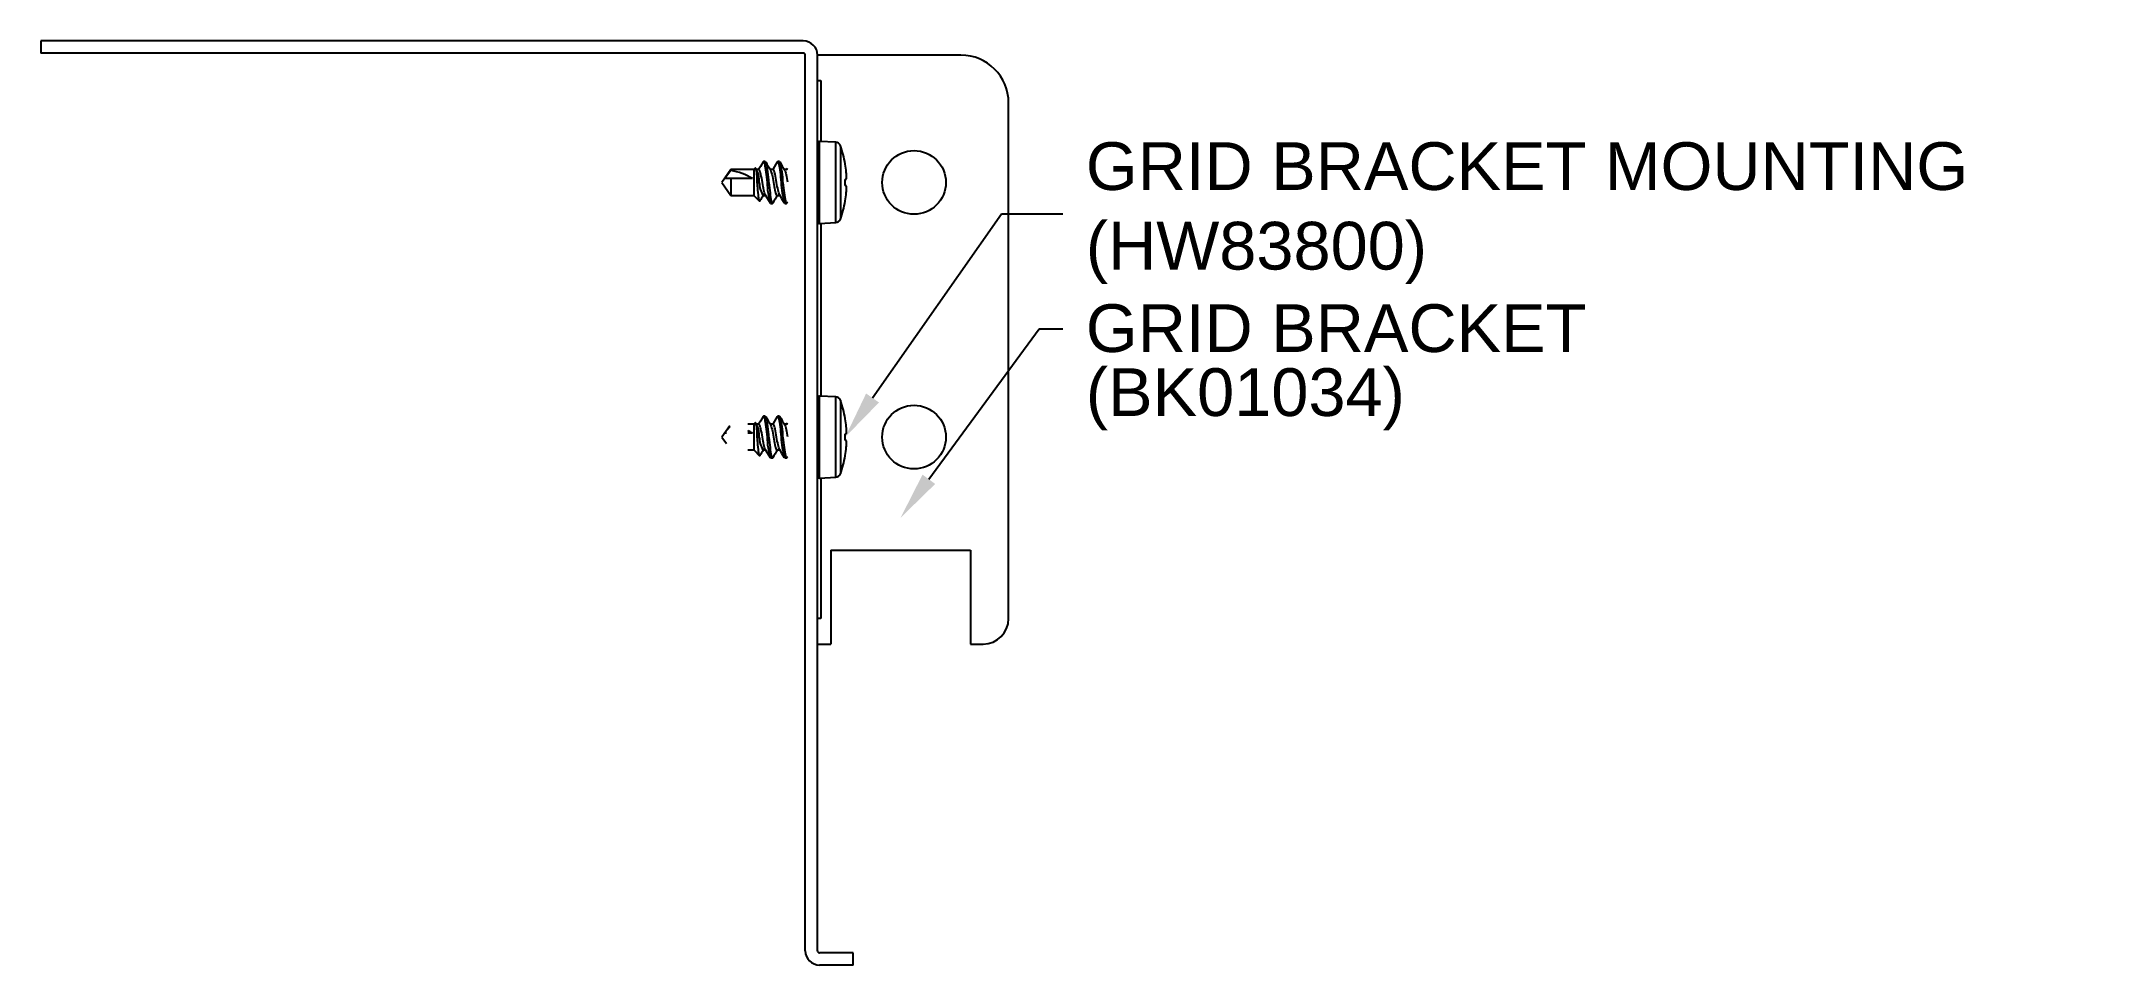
# Model space of a CAD drawing. Extents: x -1.5 to 6.54, y -3.58 to 0.05.
import ezdxf
from ezdxf import colors
from ezdxf.entities.mleader import LeaderData, LeaderLine
from ezdxf.math import Vec2, Vec3

# ---------------------------------------------------------------- set-up
doc = ezdxf.new("R2010")
doc.units = 0
doc.header["$LTSCALE"] = 0.5
doc.header["$MEASUREMENT"] = 0
for name, color, linetype in [('Brackets', 181, 'CONTINUOUS'), ('FAB DWG', 221, 'CONTINUOUS'), ('Hardware', 242, 'CONTINUOUS'), ('Mounting', 4, 'CONTINUOUS')]:
    doc.layers.add(name, color=color, linetype=linetype)
doc.layers.add('CUST DWG', color=60, linetype='CONTINUOUS', lineweight=20)
doc.styles.add('LSAD_Standard', font='arial.ttf')

msp = doc.modelspace()

# ---------------------------------------------------------------- linework, layer by layer
at = {"layer": 'Brackets', "linetype": 'Continuous', "lineweight": 25, "transparency": 16777216}
msp.add_line((1.5647, -0.6688), (1.5647, -1.3472), dxfattribs=at)
at = {"layer": 'Hardware', "linetype": 'Continuous', "transparency": 16777216}
for p, q in [((1.5518, -0.661), (1.5518, -0.355)), ((1.6238, -0.3503), (1.5602, -0.347)), ((1.5602, -0.669), (1.5602, -0.347)), ((1.6238, -0.6657), (1.6238, -0.3503)), ((1.6416, -0.3635), (1.6416, -0.6525)), ((1.2122, -0.4574), (1.1768, -0.508)), ((1.2122, -0.4616), (1.1877, -0.493)), ((1.3018, -0.4574), (1.2122, -0.4574)), ((1.2122, -0.4574), (1.2122, -0.4616)), ((1.3067, -0.4524), (1.3018, -0.4574)), ((1.3018, -0.4574), (1.3018, -0.5586)), ((1.3142, -0.4615), (1.3095, -0.4534)), ((1.3219, -0.4574), (1.3118, -0.4574)), ((1.3469, -0.426), (1.34, -0.426)), ((1.3774, -0.4574), (1.3664, -0.4574)), ((1.4024, -0.426), (1.3955, -0.426)), ((1.433, -0.4574), (1.4219, -0.4574)), ((1.6604, -0.4356), (1.6604, -0.4346)), ((1.1768, -0.508), (1.2122, -0.5586)), ((1.2122, -0.493), (1.1877, -0.493)), ((1.2122, -0.493), (1.2122, -0.5586)), ((1.2962, -0.493), (1.2122, -0.493)), ((1.2122, -0.5586), (1.3018, -0.5586)), ((1.3018, -0.5586), (1.3242, -0.5811)), ((1.3372, -0.5586), (1.3483, -0.5586)), ((1.3928, -0.5586), (1.4038, -0.5586)), ((1.6604, -0.4957), (1.6647, -0.4953)), ((1.6604, -0.5203), (1.6604, -0.4957)), ((1.6647, -0.5207), (1.6604, -0.5203)), ((1.3678, -0.59), (1.3747, -0.59)), ((1.4233, -0.59), (1.4302, -0.59)), ((1.6604, -0.5814), (1.6604, -0.5804)), ((1.5602, -0.669), (1.6238, -0.6657)), ((1.5518, -1.661), (1.5518, -1.355)), ((1.6238, -1.3503), (1.5602, -1.347)), ((1.5602, -1.669), (1.5602, -1.347)), ((1.6238, -1.6657), (1.6238, -1.3503)), ((1.6416, -1.3635), (1.6416, -1.6525)), ((1.3469, -1.426), (1.34, -1.426)), ((1.4024, -1.426), (1.3955, -1.426)), ((1.6604, -1.4356), (1.6604, -1.4346)), ((1.208, -1.4634), (1.1768, -1.508)), ((1.1768, -1.508), (1.1946, -1.5335)), ((1.1938, -1.4852), (1.1877, -1.493)), ((1.1943, -1.493), (1.1877, -1.493)), ((1.208, -1.4671), (1.1979, -1.4799)), ((1.3018, -1.4574), (1.278, -1.4574)), ((1.2962, -1.493), (1.278, -1.493)), ((1.3067, -1.4524), (1.3018, -1.4574)), ((1.3018, -1.4574), (1.3018, -1.5586)), ((1.3142, -1.4615), (1.3095, -1.4534)), ((1.3219, -1.4574), (1.3118, -1.4574)), ((1.3774, -1.4574), (1.3664, -1.4574)), ((1.433, -1.4574), (1.4219, -1.4574)), ((1.6604, -1.4957), (1.6647, -1.4953)), ((1.6604, -1.5203), (1.6604, -1.4957)), ((1.6647, -1.5207), (1.6604, -1.5203)), ((1.278, -1.5586), (1.3018, -1.5586)), ((1.3018, -1.5586), (1.3242, -1.5811)), ((1.3372, -1.5586), (1.3483, -1.5586)), ((1.3678, -1.59), (1.3747, -1.59)), ((1.3928, -1.5586), (1.4038, -1.5586)), ((1.4233, -1.59), (1.4302, -1.59)), ((1.6604, -1.5814), (1.6604, -1.5804)), ((1.5602, -1.669), (1.6238, -1.6657))]:
    msp.add_line(p, q, dxfattribs=at)
at = {"layer": 'Hardware', "linetype": 'Continuous', "transparency": 16777216, "flags": 128}
for points in [[(1.3154, -0.508), (1.3154, -0.5004), (1.3151, -0.4929), (1.3147, -0.4844), (1.314, -0.4763), (1.3132, -0.4692), (1.3123, -0.463), (1.3112, -0.4581), (1.31, -0.4545), (1.3088, -0.4524), (1.3075, -0.4519), (1.3068, -0.4525)], [(1.3382, -0.4275), (1.3276, -0.4455), (1.3205, -0.4574)], [(1.347, -0.5564), (1.3468, -0.5561), (1.3454, -0.5531), (1.3442, -0.5491), (1.3428, -0.544), (1.3414, -0.5379), (1.3399, -0.5309), (1.3384, -0.5235), (1.3371, -0.5157), (1.3358, -0.508), (1.3344, -0.4995), (1.3328, -0.4909), (1.3312, -0.4828), (1.3295, -0.4754), (1.3287, -0.472), (1.3274, -0.4669), (1.3261, -0.4629), (1.3248, -0.4599), (1.3234, -0.458), (1.3219, -0.4574)], [(1.3382, -0.4276), (1.3388, -0.4267), (1.34, -0.426), (1.3412, -0.4267), (1.3424, -0.4289), (1.3436, -0.4324), (1.3446, -0.437), (1.3457, -0.4427), (1.3468, -0.4498), (1.348, -0.4579), (1.3492, -0.467), (1.3505, -0.4768), (1.3517, -0.4871), (1.3528, -0.4976), (1.3539, -0.508)], [(1.3677, -0.4596), (1.3679, -0.4599), (1.3692, -0.4629), (1.3705, -0.4669), (1.3718, -0.472), (1.3733, -0.4781), (1.3747, -0.4851), (1.3762, -0.4925), (1.3776, -0.5003), (1.3789, -0.508), (1.3802, -0.5157), (1.3815, -0.5235), (1.383, -0.5309), (1.3845, -0.5379), (1.3859, -0.544), (1.3873, -0.5491), (1.3885, -0.5531), (1.3899, -0.5561), (1.3913, -0.558), (1.3928, -0.5586)], [(1.3938, -0.4275), (1.3831, -0.4455), (1.3761, -0.4574)], [(1.4026, -0.5564), (1.4023, -0.5561), (1.401, -0.5531), (1.3998, -0.5491), (1.3984, -0.544), (1.397, -0.5379), (1.3955, -0.5309), (1.394, -0.5235), (1.3926, -0.5157), (1.3913, -0.508), (1.3899, -0.4995), (1.3884, -0.4909), (1.3867, -0.4828), (1.3851, -0.4754), (1.3843, -0.472), (1.3829, -0.4669), (1.3817, -0.4629), (1.3803, -0.4599), (1.3789, -0.458), (1.3774, -0.4574)], [(1.3938, -0.4276), (1.3943, -0.4267), (1.3955, -0.426), (1.3968, -0.4267), (1.398, -0.4289), (1.3991, -0.4324), (1.4002, -0.437), (1.4012, -0.4427), (1.4024, -0.4498), (1.4036, -0.4579), (1.4048, -0.467), (1.406, -0.4768), (1.4072, -0.4871), (1.4084, -0.4976), (1.4094, -0.508)], [(1.4232, -0.4596), (1.4234, -0.4599), (1.4248, -0.4629), (1.426, -0.4669), (1.4274, -0.472), (1.4288, -0.4781), (1.4303, -0.4851), (1.4318, -0.4925), (1.4332, -0.5003), (1.4341, -0.5057)], [(1.4341, -0.4533), (1.4316, -0.4574)], [(1.4345, -0.458), (1.433, -0.4574)], [(1.3255, -0.5807), (1.3251, -0.5812), (1.3246, -0.5813), (1.3241, -0.5809), (1.3236, -0.5799), (1.3231, -0.5785), (1.3226, -0.5766), (1.3221, -0.5741), (1.3216, -0.5711), (1.3212, -0.5678), (1.3207, -0.5641), (1.3202, -0.5598), (1.3197, -0.555), (1.3192, -0.5504), (1.3187, -0.5456), (1.3182, -0.5404), (1.3177, -0.5349), (1.3172, -0.5296), (1.3168, -0.5241), (1.3163, -0.5184), (1.3158, -0.5126), (1.3154, -0.508)], [(1.347, -0.5565), (1.3554, -0.5705), (1.366, -0.5885)], [(1.3608, -0.508), (1.3618, -0.5184), (1.363, -0.5289), (1.3642, -0.5392), (1.3654, -0.549), (1.3666, -0.5581), (1.3678, -0.5662), (1.369, -0.5733), (1.37, -0.579), (1.3711, -0.5836), (1.3722, -0.5871), (1.3734, -0.5893), (1.3747, -0.59), (1.3759, -0.5893), (1.3764, -0.5883)], [(1.4025, -0.5565), (1.4109, -0.5705), (1.4216, -0.5885)], [(1.4163, -0.508), (1.4174, -0.5184), (1.4185, -0.5289), (1.4197, -0.5392), (1.421, -0.549), (1.4222, -0.5581), (1.4234, -0.5662), (1.4245, -0.5733), (1.4256, -0.579), (1.4266, -0.5836), (1.4278, -0.5871), (1.429, -0.5893), (1.4302, -0.59), (1.4315, -0.5893), (1.432, -0.5883)], [(1.3382, -1.4275), (1.3276, -1.4455), (1.3205, -1.4574)], [(1.3382, -1.4276), (1.3388, -1.4267), (1.34, -1.426), (1.3412, -1.4267), (1.3424, -1.4289), (1.3436, -1.4324), (1.3446, -1.437), (1.3457, -1.4427), (1.3468, -1.4498), (1.348, -1.4579), (1.3492, -1.467), (1.3505, -1.4768), (1.3517, -1.4871), (1.3528, -1.4976), (1.3539, -1.508)], [(1.3938, -1.4275), (1.3831, -1.4455), (1.3761, -1.4574)], [(1.3938, -1.4276), (1.3943, -1.4267), (1.3955, -1.426), (1.3968, -1.4267), (1.398, -1.4289), (1.3991, -1.4324), (1.4002, -1.437), (1.4012, -1.4427), (1.4024, -1.4498), (1.4036, -1.4579), (1.4048, -1.467), (1.406, -1.4768), (1.4072, -1.4871), (1.4084, -1.4976), (1.4094, -1.508)], [(1.3154, -1.508), (1.3154, -1.5004), (1.3151, -1.4929), (1.3147, -1.4844), (1.314, -1.4763), (1.3132, -1.4692), (1.3123, -1.463), (1.3112, -1.4581), (1.31, -1.4545), (1.3088, -1.4524), (1.3075, -1.4519), (1.3068, -1.4525)], [(1.3255, -1.5807), (1.3251, -1.5812), (1.3246, -1.5813), (1.3241, -1.5809), (1.3236, -1.5799), (1.3231, -1.5785), (1.3226, -1.5766), (1.3221, -1.5741), (1.3216, -1.5711), (1.3212, -1.5678), (1.3207, -1.5641), (1.3202, -1.5598), (1.3197, -1.555), (1.3192, -1.5504), (1.3187, -1.5456), (1.3182, -1.5404), (1.3177, -1.5349), (1.3172, -1.5296), (1.3168, -1.5241), (1.3163, -1.5184), (1.3158, -1.5126), (1.3154, -1.508)], [(1.347, -1.5564), (1.3468, -1.5561), (1.3454, -1.5531), (1.3442, -1.5491), (1.3428, -1.544), (1.3414, -1.5379), (1.3399, -1.5309), (1.3384, -1.5235), (1.3371, -1.5157), (1.3358, -1.508), (1.3344, -1.4995), (1.3328, -1.4909), (1.3312, -1.4828), (1.3295, -1.4754), (1.3287, -1.472), (1.3274, -1.4669), (1.3261, -1.4629), (1.3248, -1.4599), (1.3234, -1.458), (1.3219, -1.4574)], [(1.3608, -1.508), (1.3618, -1.5184), (1.363, -1.5289), (1.3642, -1.5392), (1.3654, -1.549), (1.3666, -1.5581), (1.3678, -1.5662), (1.369, -1.5733), (1.37, -1.579), (1.3711, -1.5836), (1.3722, -1.5871), (1.3734, -1.5893), (1.3747, -1.59), (1.3759, -1.5893), (1.3764, -1.5883)], [(1.3677, -1.4596), (1.3679, -1.4599), (1.3692, -1.4629), (1.3705, -1.4669), (1.3718, -1.472), (1.3733, -1.4781), (1.3747, -1.4851), (1.3762, -1.4925), (1.3776, -1.5003), (1.3789, -1.508), (1.3802, -1.5157), (1.3815, -1.5235), (1.383, -1.5309), (1.3845, -1.5379), (1.3859, -1.544), (1.3873, -1.5491), (1.3885, -1.5531), (1.3899, -1.5561), (1.3913, -1.558), (1.3928, -1.5586)], [(1.4026, -1.5564), (1.4023, -1.5561), (1.401, -1.5531), (1.3998, -1.5491), (1.3984, -1.544), (1.397, -1.5379), (1.3955, -1.5309), (1.394, -1.5235), (1.3926, -1.5157), (1.3913, -1.508), (1.3899, -1.4995), (1.3884, -1.4909), (1.3867, -1.4828), (1.3851, -1.4754), (1.3843, -1.472), (1.3829, -1.4669), (1.3817, -1.4629), (1.3803, -1.4599), (1.3789, -1.458), (1.3774, -1.4574)], [(1.4163, -1.508), (1.4174, -1.5184), (1.4185, -1.5289), (1.4197, -1.5392), (1.421, -1.549), (1.4222, -1.5581), (1.4234, -1.5662), (1.4245, -1.5733), (1.4256, -1.579), (1.4266, -1.5836), (1.4278, -1.5871), (1.429, -1.5893), (1.4302, -1.59), (1.4315, -1.5893), (1.432, -1.5883)], [(1.4232, -1.4596), (1.4234, -1.4599), (1.4248, -1.4629), (1.426, -1.4669), (1.4274, -1.472), (1.4288, -1.4781), (1.4303, -1.4851), (1.4318, -1.4925), (1.4332, -1.5003), (1.4341, -1.5057)], [(1.4341, -1.4533), (1.4316, -1.4574)], [(1.4341, -1.4578), (1.433, -1.4574)], [(1.347, -1.5565), (1.3554, -1.5705), (1.366, -1.5885)], [(1.4025, -1.5565), (1.4109, -1.5705), (1.4216, -1.5885)]]:
    msp.add_lwpolyline(points, dxfattribs=at)
at = {"layer": 'Hardware', "linetype": 'Continuous', "transparency": 16777216}
for centre, radius, start, end in [((1.5598, -0.355), 0.008, 87, 180), ((1.6228, -0.3703), 0.02, 19.78287, 87), ((1.24, -0.508), 0.4268, 9.90174, 19.78287), ((1.1901, -0.6486), 0.1883, 55.7319, 83.26031), ((1.2146, -0.5053), 0.1088, 358.59078, 23.72808), ((1.0907, -0.5116), 0.2701, 0.75854, 18.46963), ((4.3433, 1.3295), 3.4721, 210.4003, 211.01551), ((1.1462, -0.5116), 0.2701, 0.75854, 18.46963), ((4.3989, 1.3295), 3.4721, 210.4003, 211.01551), ((1.2387, -0.508), 0.4278, 5.32938, 9.73539), ((1.3021, -0.4976), 0.3638, 1.6233, 4.62314), ((1.4372, -0.504), 0.1139, 182.00868, 208.66237), ((3.6816, -1.9679), 2.7341, 148.97434, 149.51141), ((1.624, -0.5044), 0.2701, 180.75854, 198.46963), ((4.2842, -2.2942), 3.3711, 149.01455, 149.6051), ((1.6795, -0.5044), 0.2701, 180.75854, 198.46963), ((1.2387, -0.508), 0.4278, 350.26461, 354.67062), ((1.5992, -0.4827), 0.0667, 349.1393, 356.07105), ((1.5992, -0.5333), 0.0667, 3.92895, 10.8607), ((1.3021, -0.5184), 0.3638, 355.37686, 358.3767), ((4.3398, -2.2942), 3.3711, 149.53509, 149.6051), ((1.24, -0.508), 0.4268, 340.21713, 350.09826), ((1.5598, -0.661), 0.008, 180, 273), ((1.6228, -0.6457), 0.02, 273, 340.21713), ((1.5598, -1.355), 0.008, 87, 180), ((1.6228, -1.3703), 0.02, 19.78287, 87), ((1.24, -1.508), 0.4268, 9.90174, 19.78287), ((1.0907, -1.5116), 0.2701, 0.75854, 18.46963), ((4.3433, 0.3295), 3.4721, 210.4003, 211.01551), ((1.1462, -1.5116), 0.2701, 0.75854, 18.46963), ((4.3989, 0.3295), 3.4721, 210.4003, 211.01551), ((1.2387, -1.508), 0.4278, 5.32938, 9.73539), ((1.1901, -1.6486), 0.1883, 55.7319, 62.19581), ((1.2146, -1.5053), 0.1088, 358.59078, 23.72808), ((1.4372, -1.504), 0.1139, 182.00868, 208.66237), ((1.624, -1.5044), 0.2701, 180.75854, 198.46963), ((1.6795, -1.5044), 0.2701, 180.75854, 198.46963), ((1.3021, -1.4976), 0.3638, 1.6233, 4.62314), ((1.5992, -1.4827), 0.0667, 349.1393, 356.07105), ((1.5992, -1.5333), 0.0667, 3.92895, 10.8607), ((3.6816, -2.9679), 2.7341, 148.97434, 149.51141), ((4.2842, -3.2942), 3.3711, 149.01455, 149.6051), ((4.3398, -3.2942), 3.3711, 149.5349, 149.6051), ((1.24, -1.508), 0.4268, 340.21713, 350.09826), ((1.2387, -1.508), 0.4278, 350.26461, 354.67062), ((1.3021, -1.5184), 0.3638, 355.37686, 358.3767), ((1.5598, -1.661), 0.008, 180, 273), ((1.6228, -1.6457), 0.02, 273, 340.21713)]:
    msp.add_arc(centre, radius, start, end, dxfattribs=at)
at = {"layer": 'Mounting', "linetype": 'Continuous', "lineweight": 25, "transparency": 16777216}
for p, q in [((-1.496, 0.0478), (-1.496, 0)), ((1.496, 0.0478), (-1.496, 0.0478)), ((1.496, 0), (-1.496, 0)), ((1.504, -0.108), (1.504, -0.008)), ((2.1143, -0.008), (1.5518, -0.008)), ((1.5518, -3.5255), (1.5518, -0.008)), ((1.504, -2.2205), (1.504, -0.108)), ((1.5518, -0.108), (1.5647, -0.108)), ((1.5647, -0.108), (1.5647, -0.3472)), ((2.3018, -2.2205), (2.3018, -0.1955)), ((1.5647, -1.6688), (1.5647, -2.2205)), ((1.604, -1.9525), (2.1518, -1.9525)), ((1.604, -1.9525), (1.604, -2.3205)), ((2.1518, -1.9525), (2.1518, -2.3205)), ((1.504, -2.3205), (1.504, -2.2205)), ((1.5647, -2.2205), (1.5518, -2.2205)), ((1.504, -3.5255), (1.504, -2.3205)), ((1.5518, -2.3205), (1.604, -2.3205)), ((2.1518, -2.3205), (2.2018, -2.3205)), ((1.6915, -3.5335), (1.5598, -3.5335)), ((1.6915, -3.5813), (1.6915, -3.5335)), ((1.6915, -3.5813), (1.5598, -3.5813))]:
    msp.add_line(p, q, dxfattribs=at)
for centre in [(1.9308, -0.508), (1.9308, -1.508)]:
    msp.add_circle(centre, 0.125, dxfattribs=at)
for centre, radius, start, end in [((1.496, -0.008), 0.0558, 0, 90), ((1.496, -0.008), 0.008, 0, 90), ((2.1143, -0.1955), 0.1875, 0, 90), ((2.2018, -2.2205), 0.1, 270, 0), ((1.5598, -3.5255), 0.0558, 180, 270), ((1.5598, -3.5255), 0.008, 180, 270)]:
    msp.add_arc(centre, radius, start, end, dxfattribs=at)

# ---------------------------------------------------------------- texts
at = {"layer": 'FAB DWG', "ltscale": 0.5, "transparency": 16777216, "insert": (2.6051, -1.2376), "char_height": 0.1875, "width": 2.307685, "attachment_point": 1, "style": 'LSAD_Standard'}
msp.add_mtext('(BK01034)', dxfattribs=at)

# ---------------------------------------------------------------- leaders
at = {"layer": 'CUST DWG', "ltscale": 0.5, "transparency": 16777216}
ml = msp.add_multileader_mtext('Standard', dxfattribs=at)
ml.set_content('GRID BRACKET', color=256, style='LSAD_Standard')
ml.set_leader_properties()
ml.build(insert=Vec2(0, 0))
ml.multileader.update_dxf_attribs({"text_left_attachment_type": 2, "dogleg_length": 0.153, "arrow_head_size": 0.1875})
ctx = ml.context
ctx.base_point, ctx.char_height, ctx.arrow_head_size, ctx.landing_gap_size, ctx.plane_origin = Vec3(2.5151, -1.0832), 0.1875, 0.1875, 0.09, Vec3(2.012, -1.9421)
ctx.left_attachment = 2
notes = []
notes.append((ctx, [(0, (1, 1, 0), (2.4223, -1.0832), (1, 0), 0.0928, [(0, [(1.8779, -1.8248)], 0, [])])]))
ctx.mtext.insert, ctx.mtext.width, ctx.mtext.defined_height, ctx.mtext.flow_direction = Vec3(2.6051, -0.9863), 2.307685, 0.426, 5
at = {"layer": 'FAB DWG', "ltscale": 0.5, "transparency": 16777216}
ml = msp.add_multileader_mtext('Standard', dxfattribs=at)
ml.set_content('GRID BRACKET MOUNTING\\P(HW83800)', color=256, style='LSAD_Standard')
ml.set_leader_properties()
ml.build(insert=Vec2(0, 0))
ml.multileader.update_dxf_attribs({"text_left_attachment_type": 2, "dogleg_length": 0.1337, "arrow_head_size": 0.1875})
ctx = ml.context
ctx.base_point, ctx.char_height, ctx.arrow_head_size, ctx.landing_gap_size, ctx.plane_origin = Vec3(2.5151, -0.6308), 0.1875, 0.1875, 0.09, Vec3(-0.9166, -1.7062)
ctx.left_attachment = 2
notes.append((ctx, [(0, (1, 1, 0), (2.274, -0.6308), (1, 0), 0.2411, [(0, [(1.6604, -1.508)], 0, [])])]))
ctx.mtext.insert, ctx.mtext.width, ctx.mtext.defined_height, ctx.mtext.flow_direction = Vec3(2.6051, -0.35), 3.937267, 0.426, 5
for ctx, leaders in notes:
    for number, flags, end, landing, length, lines in leaders:
        leader = LeaderData()
        leader.index, (leader.has_last_leader_line, leader.has_dogleg_vector, leader.attachment_direction) = number, flags
        leader.last_leader_point, leader.dogleg_vector, leader.dogleg_length = Vec3(end), Vec3(landing), length
        for number, points, colour, breaks in lines:
            line = LeaderLine()
            line.index, line.vertices, line.color, line.breaks = number, Vec3.list(points), colors.encode_raw_color(colour), breaks
            leader.lines.append(line)
        ctx.leaders.append(leader)

doc.saveas('drawing.dxf')
